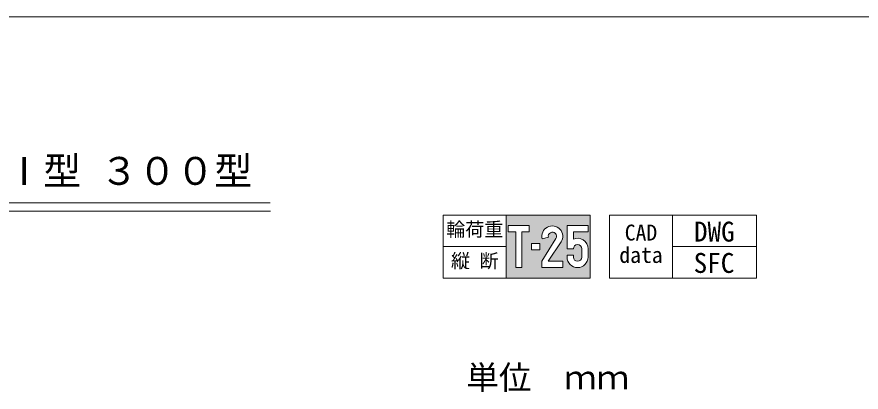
# Model space of a CAD drawing. Units: millimetres, scale not verified. Extents: x 50430 to 75195, y 72432 to 91573.
# Drawn here: x 55193 to 57205, y 78847 to 79742 of the extents above; entities that cross this region are included whole.
import ezdxf
from ezdxf.enums import TextEntityAlignment as Align

# ---------------------------------------------------------------- set-up
doc = ezdxf.new("R2010")
doc.units = ezdxf.units.MM
doc.header["$LTSCALE"] = 25
for name, color, linetype, lineweight in [('0_2', 7, 'Continuous', 20), ('枠', 5, 'Continuous', 20), ('ﾊｯﾁﾝｸﾞ', 7, 'Continuous', 5)]:
    doc.layers.add(name, color=color, linetype=linetype, lineweight=lineweight)
doc.layers.add('集水桝', color=7, linetype='Continuous')
doc.styles.add('ＭＳ ゴシック', font='')
doc.styles.get('ＭＳ ゴシック').set_extended_font_data('MS Gothic')

msp = doc.modelspace()

# ---------------------------------------------------------------- hatches: boundary and pattern name
at = {"layer": 'ﾊｯﾁﾝｸﾞ'}
h = msp.add_hatch(color=256, dxfattribs=at)
h.paths.add_polyline_path([(56559.34, 79119.17), (56559.34, 79269.17), (56359.34, 79269.17), (56359.34, 79119.17)])
h.paths.add_polyline_path([(56396.84, 79144.17), (56381.84, 79144.17), (56381.84, 79229.17), (56364.34, 79229.17), (56364.34, 79244.17), (56414.34, 79244.17), (56414.34, 79229.17), (56396.84, 79229.17)], flags=16)
h.paths.add_polyline_path([(56444.34, 79159.17), (56477.68, 79213.65, 0.53298), (56470.86, 79228.51, 0.53298), (56459.68, 79216.58), (56445.19, 79212.7, -0.5398), (56473.27, 79243.32, -0.5398), (56490.19, 79205.38), (56459.63, 79159.17), (56494.34, 79159.17), (56494.34, 79144.17), (56444.34, 79144.17)], flags=16)
h.paths.add_polyline_path([(56419.34, 79186.67), (56419.34, 79201.67), (56439.34, 79201.67), (56439.34, 79186.67)], flags=16)
h.paths.add_polyline_path([(56504.34, 79169.17), (56504.34, 79174.17), (56519.34, 79174.17), (56519.34, 79169.17, 1), (56539.34, 79169.17), (56539.34, 79189.17, 1), (56519.34, 79189.17), (56504.34, 79189.17), (56504.34, 79244.17), (56554.34, 79244.17), (56554.34, 79229.17), (56519.34, 79229.17), (56519.34, 79212.08, -0.54057), (56554.34, 79189.17), (56554.34, 79169.17, -1)], flags=16)

# ---------------------------------------------------------------- linework, layer by layer
at = {"layer": '0_2'}
for p, q in [((53196.71, 79298.76), (55796.83, 79298.76)), ((53196.71, 79278.76), (55797.32, 79278.76)), ((56209.34, 79269.17), (56209.34, 79119.17)), ((56209.34, 79269.17), (56559.34, 79269.17)), ((56359.34, 79269.17), (56359.34, 79119.17)), ((56559.34, 79269.17), (56559.34, 79119.17)), ((56605.56, 79269.17), (56605.56, 79119.17)), ((56605.56, 79269.17), (56955.56, 79269.17)), ((56755.56, 79269.17), (56755.56, 79119.17)), ((56955.56, 79269.17), (56955.56, 79119.17)), ((56209.34, 79194.17), (56359.34, 79194.17)), ((56755.56, 79194.17), (56955.56, 79194.17)), ((56209.34, 79119.17), (56559.34, 79119.17)), ((56605.56, 79119.17), (56955.56, 79119.17))]:
    msp.add_line(p, q, dxfattribs=at)
at = {"layer": '枠'}
msp.add_line((52621.16, 79741.8), (60621.16, 79741.8), dxfattribs=at)
at = {"layer": 'ﾊｯﾁﾝｸﾞ'}
for p, q in [((56445.19, 79212.7), (56459.68, 79216.58)), ((56519.34, 79174.17), (56519.34, 79169.17)), ((56539.34, 79169.17), (56539.34, 79189.17)), ((56554.34, 79189.17), (56554.34, 79169.17))]:
    msp.add_line(p, q, dxfattribs=at)
for points in [[(56381.84, 79144.17), (56381.84, 79229.17), (56364.34, 79229.17), (56364.34, 79244.17), (56414.34, 79244.17), (56414.34, 79229.17), (56396.84, 79229.17), (56396.84, 79144.17)], [(56419.34, 79201.67), (56439.34, 79201.67), (56439.34, 79186.67), (56419.34, 79186.67)]]:
    msp.add_lwpolyline(points, close=True, dxfattribs=at)
for points in [[(56519.34, 79189.17), (56504.34, 79189.17), (56504.34, 79244.17), (56554.34, 79244.17), (56554.34, 79229.17), (56519.34, 79229.17), (56519.34, 79212.08)], [(56477.68, 79213.65), (56444.34, 79159.17), (56444.34, 79144.17), (56494.34, 79144.17), (56494.34, 79159.17), (56459.63, 79159.17), (56490.19, 79205.38)], [(56504.34, 79169.17), (56504.34, 79174.17), (56519.34, 79174.17)]]:
    msp.add_lwpolyline(points, dxfattribs=at)
for centre, radius, start, end in [((56469.28, 79218.79), 24.85, 327.32155, 194.20268), ((56469.28, 79218.79), 9.85, 328.53575, 192.98848), ((56529.34, 79189.17), 25, 0, 113.57818), ((56529.34, 79189.17), 10, 0, 180), ((56529.34, 79169.17), 25, 180, 0), ((56529.34, 79169.17), 10, 180, 0)]:
    msp.add_arc(centre, radius, start, end, dxfattribs=at)

# ---------------------------------------------------------------- texts
at = {"layer": '0_2', "style": 'ＭＳ ゴシック'}
msp.add_text('ＩＢＣ排水側溝 深型集水桝 フラット乗り入れ Ⅰ型 ３００型', height=66.46, dxfattribs=at).set_placement((54485.24, 79374.72), align=Align.MIDDLE_CENTER)
msp.add_text('単位\u3000ｍｍ', height=56.96, dxfattribs=at).set_placement((56264.06, 78836.64), align=Align.BOTTOM_LEFT)
at = {"layer": '集水桝', "style": 'ＭＳ ゴシック'}
for s, p in [('DWG', (56806.84, 79192.02)), ('SFC', (56805.98, 79117.31))]:
    msp.add_text(s, height=47.47, dxfattribs=at).set_placement(p, align=Align.BOTTOM_LEFT)
at = {"layer": 'ﾊｯﾁﾝｸﾞ', "style": 'ＭＳ ゴシック'}
for s, p in [('輪荷重', (56284.34, 79235.37)), ('縦 断', (56284.34, 79160.37))]:
    msp.add_text(s, height=33.23, dxfattribs=at).set_placement(p, align=Align.MIDDLE_CENTER)
for s, p in [('CAD', (56641.71, 79246.73)), ('data', (56628.76, 79193.4))]:
    msp.add_text(s, height=37.98, dxfattribs=at).set_placement(p, align=Align.TOP_LEFT)

doc.saveas('drawing.dxf')
